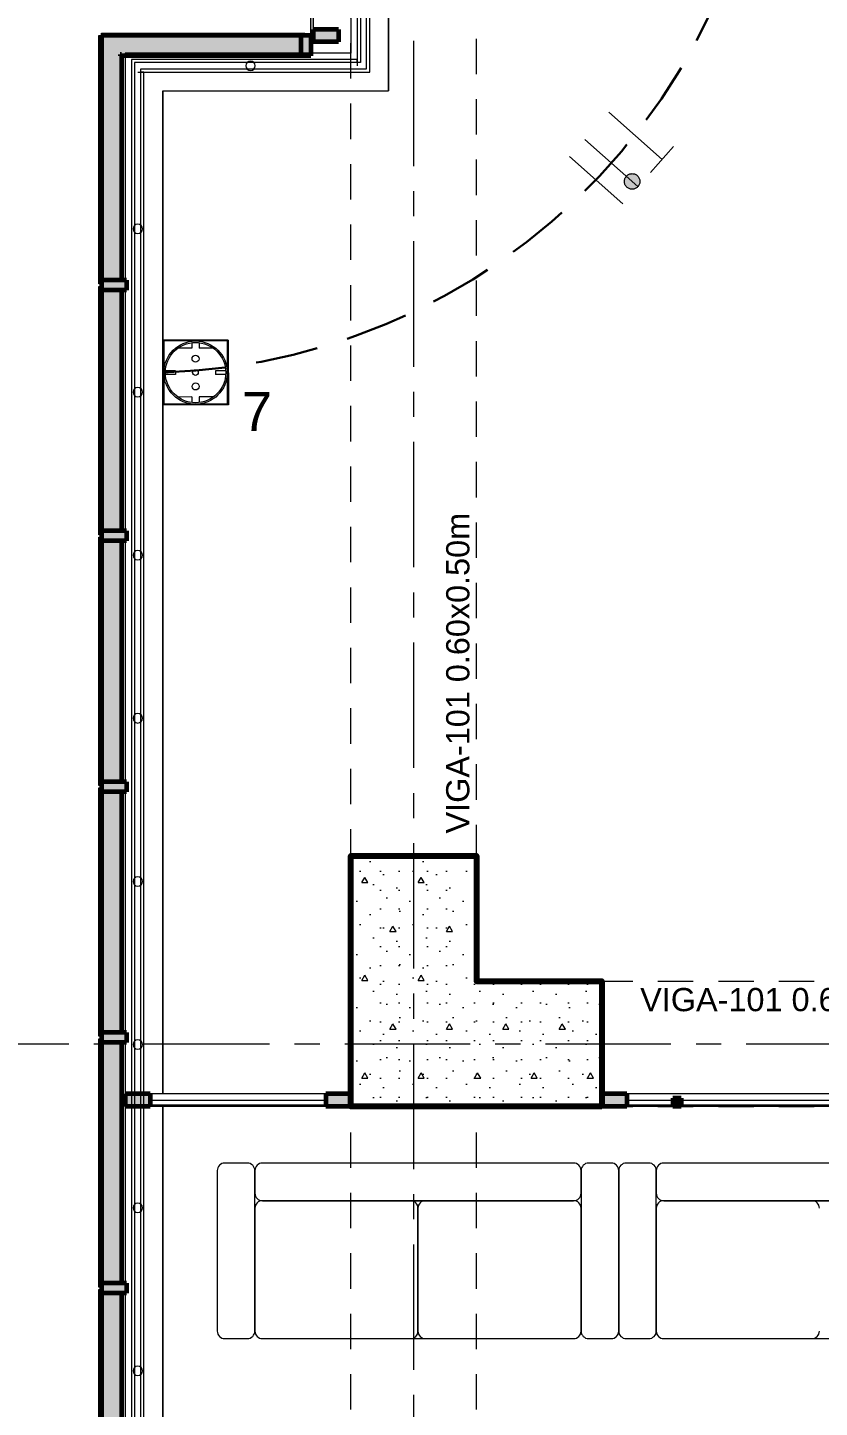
# Model space of a CAD drawing. Header units: inches. Extents: x -19 to 5698, y -728 to 92.
# Drawn here: x 192.78 to 195.94, y 28.5 to 34 of the extents above; entities that cross this region are included whole.
import ezdxf

# ---------------------------------------------------------------- set-up
doc = ezdxf.new("R2010")
doc.units = ezdxf.units.IN
doc.header["$MEASUREMENT"] = 0
doc.set_wipeout_variables(frame=1)
for name, pattern in [('HIDDEN', [0.375, 0.25, -0.125]), ('Hidden Line', [0.195611, 0.141111, -0.0545]), ('Punto & Raya', [0.65, 0.5, -0.075, 0, -0.075]), ('Rayas', [0.282222, 0.141111, -0.141111]), ('RAYITAS', [0.375, 0.25, -0.125]), ('Wipeout_Contour', [1, 0, -1])]:
    doc.linetypes.add(name, pattern=pattern)
doc.layers.get('0').update_dxf_attribs({"color": 61})
for name, color, linetype, lineweight in [('00 conduct tomacorr', 120, 'HIDDEN', 30), ('00 IE LUZ EMERGENCIA', 253, 'Continuous', 0), ('10 REM ACABADOS', 170, 'Continuous', 13), ('T-TECHO-E', 150, 'Continuous', 20), ('TOMACORRIENTE', 22, 'RAYITAS', 9)]:
    doc.layers.add(name, color=color, linetype=linetype, lineweight=lineweight)
for name, color, linetype in [('02 _ ARQ _ ALB _ Ejes Generales', 251, 'Continuous'), ('02 _ ARQ _ ALB _ Mobiliario', 7, 'Continuous'), ('02 _ ARQ _ ZON _ Espacio.3D', 7, 'Continuous'), ('08 _ STR _ EXT _ 06 Columnas', 7, 'Continuous'), ('08 _ STR _ EXT _ 07 Losa Aligerada', 7, 'Continuous'), ('08 _ STR _ EXT _ 09 Vigas', 251, 'Continuous'), ('Acabado - Muros', 7, 'Continuous'), ('Estructura - 04 MURO', 7, 'Continuous'), ('Interior - Escaleras & Barandillas', 7, 'Continuous'), ('Notas - Etiquetas', 7, 'Continuous')]:
    doc.layers.add(name, color=color, linetype=linetype)
doc.styles.add('Annotative', font='arial.ttf')
doc.styles.add('Estilo_Generado_4', font='swisse.ttf')

# ---------------------------------------------------------------- blocks, each defined once
blk = doc.blocks.new('tomacorriente schuko 2+T')
at = {"color": 3}
for p, q in [((-0.1377, -0.0281, -162.36), (-0.1377, -0.1227, -162.36)), ((-0.1377, -0.0281, -162.36), (-0.0441, -0.0281, -162.36)), ((-0.1367, -0.0296, -162.36), (-0.1367, -0.1211, -162.36)), ((-0.1367, -0.0296, -162.36), (-0.1367, -0.1211, -162.36)), ((-0.1367, -0.0296, -162.36), (-0.0452, -0.0296, -162.36)), ((-0.1367, -0.0296, -162.36), (-0.0909, -0.0296, -162.36)), ((-0.0935, -0.0318, -162.36), (-0.0935, -0.0465, -162.36)), ((-0.0909, -0.0296, -162.36), (-0.0452, -0.0296, -162.36)), ((-0.0883, -0.0318, -162.36), (-0.0883, -0.0465, -162.36)), ((-0.0452, -0.0296, -162.36), (-0.0452, -0.1211, -162.36)), ((-0.0452, -0.0296, -162.36), (-0.0452, -0.1211, -162.36)), ((-0.0441, -0.0281, -162.36), (-0.0441, -0.1227, -162.36)), ((-0.1261, -0.0496, -162.36), (-0.1261, -0.0701, -162.36)), ((-0.0935, -0.0465, -162.36), (-0.0883, -0.0465, -162.36)), ((-0.0557, -0.0496, -162.36), (-0.0557, -0.0701, -162.36)), ((-0.1342, -0.0701, -162.36), (-0.1261, -0.0701, -162.36)), ((-0.0557, -0.0701, -162.36), (-0.0476, -0.0701, -162.36)), ((-0.1342, -0.0806, -162.36), (-0.1261, -0.0806, -162.36)), ((-0.1261, -0.0806, -162.36), (-0.1261, -0.1011, -162.36)), ((-0.0557, -0.0806, -162.36), (-0.0476, -0.0806, -162.36)), ((-0.0557, -0.0806, -162.36), (-0.0557, -0.1011, -162.36)), ((-0.0935, -0.1043, -162.36), (-0.0883, -0.1043, -162.36)), ((-0.0935, -0.1043, -162.36), (-0.0935, -0.1189, -162.36)), ((-0.0883, -0.1043, -162.36), (-0.0883, -0.1189, -162.36)), ((-0.1377, -0.1227, -162.36), (-0.0441, -0.1227, -162.36)), ((-0.1367, -0.1211, -162.36), (-0.0452, -0.1211, -162.36)), ((-0.1367, -0.1211, -162.36), (-0.0909, -0.1211, -162.36)), ((-0.0909, -0.1211, -162.36), (-0.0452, -0.1211, -162.36))]:
    blk.add_line(p, q, dxfattribs=at)
for centre, radius in [((-0.0909, -0.0754, -162.36), 0.0457), ((-0.0909, -0.0754, -162.36), 0.0436), ((-0.1109, -0.0754, -162.36), 0.00505), ((-0.091, -0.0755, -162.36), 0.00406), ((-0.0709, -0.0754, -162.36), 0.00505)]:
    blk.add_circle(centre, radius, dxfattribs=at)
blk = doc.blocks.new('a')
at = {"layer": 'TOMACORRIENTE', "ltscale": 0.05}
h = blk.add_hatch(color=4, dxfattribs=at)
edge = h.paths.add_edge_path()
edge.add_arc((0, 0.0752), 0.0211, 0, 360)
at = {"layer": 'TOMACORRIENTE', "color": 4}
for p, q in [((-0.1455, 0.0963), (-0.0515, 0.0963)), ((-0.0985, 0.0963), (-0.0985, -0.0966)), ((0, 0.0963), (0, -0.0963)), ((0.0623, -0.0963), (0.0623, 0.0963))]:
    blk.add_line(p, q, dxfattribs=at)
blk.add_circle((0, 0.0752), 0.0211, dxfattribs=at)
blk = doc.blocks.new('CABLE 3FACE')
at = {"layer": 'T-TECHO-E', "rotation": 59.94170052614085}
blk.add_blockref('a', (0, 0), dxfattribs=at)

msp = doc.modelspace()

# ---------------------------------------------------------------- hatches: boundary and pattern name
at = {"layer": '08 _ STR _ EXT _ 06 Columnas', "linetype": 'Continuous', "lineweight": 9}
h = msp.add_hatch(dxfattribs=at)
h.set_pattern_fill('HORMIGÓN_EN_MASA_0002', style=0, pattern_type=2)
h.set_pattern_definition([(0, (185.00004, 1e-08), (0, 0.3897114), [0.024375, -0.200625]), (0, (185.11254, 0.19486), (0, 0.3897114), [0.024375, -0.200625]), (60, (185.00004, 1e-08), (-0.3375, 0.1948557), [0.024375, -0.200625]), (60, (185.22504, 1e-08), (-0.3375, 0.1948557), [0.024375, -0.200625]), (120, (185.0244, 1e-08), (0.3375, 0.1948557), [0.024375, -0.200625]), (120, (185.2494, 1e-08), (0.3375, 0.1948557), [0.024375, -0.200625]), (0, (185.00004, 0.0375), (0, 0.075), [0, -0.075, 0, -0.1125]), (45, (185.03754, 0.0375), (-0.053033, 0.053033), [0, -0.05625, 0, -0.09375])])
h.paths.add_polyline_path([(195.07, 29.7), (195.07, 30.2), (194.57, 30.2), (194.57, 30.7), (194.07, 30.7), (194.07, 29.7)])
at = {"layer": 'Acabado - Muros', "linetype": 'Continuous', "lineweight": 9}
for points in [[(193.91, 35.165), (193.91, 33.975), (193.92, 33.975), (193.92, 35.165)], [(193.065, 33.97), (193.065, 32.98), (193.075, 32.98), (193.075, 33.97)], [(193.8857, 33.98), (193.075, 33.98), (193.075, 33.97), (193.8857, 33.97)], [(193.065, 32.97), (193.065, 31.98), (193.075, 31.98), (193.075, 32.97)], [(193.065, 31.97), (193.065, 30.98), (193.075, 30.98), (193.075, 31.97)], [(193.065, 30.97), (193.065, 29.98), (193.075, 29.98), (193.075, 30.97)], [(193.065, 29.97), (193.065, 28.98), (193.075, 28.98), (193.075, 29.97)], [(193.065, 28.97), (193.065, 27.98), (193.075, 27.98), (193.075, 28.97)]]:
    msp.add_hatch(color=250, dxfattribs=at).paths.add_polyline_path(points)
at = {"layer": 'Acabado - Muros', "linetype": 'Continuous', "lineweight": 0}
msp.add_hatch(color=254, dxfattribs=at).paths.add_polyline_path([(194.02, 33.995), (193.92, 33.995), (193.92, 33.945), (194.02, 33.945)])

# ---------------------------------------------------------------- linework, layer by layer
at = {"layer": '02 _ ARQ _ ALB _ Ejes Generales', "color": 251, "linetype": 'Punto & Raya', "lineweight": 13, "true_color": 0x636466}
msp.add_line((194.32, 3.05), (194.32, 44.9), dxfattribs=at)
at = {"layer": '02 _ ARQ _ ALB _ Mobiliario', "color": 175, "linetype": 'Continuous', "lineweight": 13}
for p, q in [((193.5372, 29.4443), (193.5372, 28.8043)), ((193.6572, 29.4743), (193.5672, 29.4743)), ((193.6872, 29.4443), (193.6872, 29.3543)), ((193.6872, 28.8043), (193.6872, 29.4443)), ((194.9572, 29.4743), (193.7172, 29.4743)), ((194.9872, 29.3543), (194.9872, 29.4443)), ((194.9872, 29.4443), (194.9872, 28.8043)), ((195.1072, 29.4743), (195.0172, 29.4743)), ((195.1372, 28.8043), (195.1372, 29.4443)), ((195.1372, 29.4443), (195.1372, 28.8043)), ((195.2572, 29.4743), (195.1672, 29.4743)), ((195.2872, 29.4443), (195.2872, 29.3543)), ((195.2872, 28.8043), (195.2872, 29.4443)), ((196.5572, 29.4743), (195.3172, 29.4743)), ((193.6872, 29.2943), (193.6872, 28.8043)), ((193.6872, 29.2943), (193.6872, 28.8043)), ((194.3072, 29.3243), (193.7172, 29.3243)), ((194.9572, 29.3243), (193.7172, 29.3243)), ((193.7172, 29.3243), (194.9572, 29.3243)), ((194.3372, 28.8043), (194.3372, 29.2943)), ((194.3372, 29.2943), (194.3372, 28.8043)), ((194.9572, 29.3243), (194.3672, 29.3243)), ((194.9872, 28.8043), (194.9872, 29.2943)), ((194.9872, 28.8043), (194.9872, 29.2943)), ((195.2872, 29.2943), (195.2872, 28.8043)), ((195.2872, 29.2943), (195.2872, 28.8043)), ((195.9072, 29.3243), (195.3172, 29.3243)), ((196.5572, 29.3243), (195.3172, 29.3243)), ((195.3172, 29.3243), (196.5572, 29.3243)), ((193.5672, 28.7743), (193.6572, 28.7743)), ((193.7172, 28.7743), (194.3072, 28.7743)), ((193.7172, 28.7743), (194.9572, 28.7743)), ((194.3672, 28.7743), (194.9572, 28.7743)), ((195.0172, 28.7743), (195.1072, 28.7743)), ((195.1672, 28.7743), (195.2572, 28.7743)), ((195.3172, 28.7743), (195.9072, 28.7743)), ((195.3172, 28.7743), (196.5572, 28.7743))]:
    msp.add_line(p, q, dxfattribs=at)
for centre, start, end in [((193.5672, 29.4443), 90, 180), ((193.6572, 29.4443), 0, 90), ((193.7172, 29.4443), 90, 180), ((194.9572, 29.4443), 0, 90), ((195.0172, 29.4443), 90, 180), ((195.1072, 29.4443), 0, 90), ((195.1672, 29.4443), 90, 180), ((195.2572, 29.4443), 0, 90), ((195.3172, 29.4443), 90, 180), ((193.7172, 29.3543), 180, 270), ((194.9572, 29.3543), 270, 0), ((195.3172, 29.3543), 180, 270), ((193.7172, 29.2943), 90, 180), ((193.7172, 29.2943), 90, 180), ((194.3072, 29.2943), 0, 90), ((194.3672, 29.2943), 90, 180), ((194.9572, 29.2943), 0, 90), ((194.9572, 29.2943), 0, 90), ((195.3172, 29.2943), 90, 180), ((195.3172, 29.2943), 90, 180), ((195.9072, 29.2943), 0, 90), ((193.5672, 28.8043), 180, 270), ((193.6572, 28.8043), 270, 0), ((193.7172, 28.8043), 180, 270), ((193.7172, 28.8043), 180, 270), ((194.3072, 28.8043), 270, 0), ((194.3672, 28.8043), 180, 270), ((194.9572, 28.8043), 270, 0), ((194.9572, 28.8043), 270, 0), ((195.0172, 28.8043), 180, 270), ((195.1072, 28.8043), 270, 0), ((195.1672, 28.8043), 180, 270), ((195.2572, 28.8043), 270, 0), ((195.3172, 28.8043), 180, 270), ((195.3172, 28.8043), 180, 270), ((195.9072, 28.8043), 270, 0)]:
    msp.add_arc(centre, 0.03, start, end, dxfattribs=at)
at = {"layer": '02 _ ARQ _ ZON _ Espacio.3D', "color": 254, "linetype": 'Continuous', "lineweight": 0, "flags": 128}
for points in [[(201.07, 31.0002), (205.02, 31), (205.02, 39), (201.0699, 39), (201.0698, 39.7505), (196.27, 39.7505), (196.2701, 39.4), (194.57, 39.4), (194.57, 37.7), (194.22, 37.7), (194.22, 33.75), (193.32, 33.75), (193.32, 29.75), (194.07, 29.75), (194.07, 30.7), (194.57, 30.7), (194.57, 30.2), (195.07, 30.2), (195.07, 29.75), (201.07, 29.75)], [(205.02, 18.65), (205.02, 29.6999), (193.32, 29.6999), (193.32, 25.3384), (194.57, 25.3384), (194.57, 25.1632), (193.32, 25.1632), (193.32, 18.6489)]]:
    msp.add_lwpolyline(points, close=True, dxfattribs=at)
at = {"layer": '08 _ STR _ EXT _ 06 Columnas', "color": 7, "linetype": 'Continuous', "lineweight": 80, "flags": 128}
msp.add_lwpolyline([(195.07, 29.7), (194.07, 29.7), (194.07, 30.7), (194.57, 30.7), (194.57, 30.2), (195.07, 30.2)], close=True, dxfattribs=at)
at = {"layer": '08 _ STR _ EXT _ 07 Losa Aligerada', "color": 7, "linetype": 'Rayas', "lineweight": 18, "flags": 128}
msp.add_lwpolyline([(193.22, 11.97, 1.049431), (198.7937, 6.3), (209.6003, 6.3), (209.6003, 6.2005), (214.7981, 6.2005), (214.7981, 7.2), (222.07, 7.2), (222.07, 5.6637), (223.2699, 5.6637), (223.2699, 4.2), (228.3699, 4.2), (228.3699, 5.6637), (229.57, 5.6637), (229.57, 7.2), (236.57, 7.2), (236.57, 14.9999), (236.57, 15.1499), (236.57, 15.1499), (236.57, 15.7999), (236.57, 15.7999), (236.57, 18.1001), (236.57, 20.35), (234.07, 20.35), (231.67, 20.35), (231.67, 22.35), (231.67, 22.6), (231.67, 24.5), (231.67, 24.75), (231.67, 26.75), (236.57, 26.75), (236.57, 29.7), (236.57, 35.2005), (236.57, 39.9), (228.67, 39.9), (223.5529, 39.9), (223.5529, 40.9), (218.9324, 40.9), (218.9324, 39.9), (208.37, 39.9), (208.37, 41.4352), (207.42, 41.4352), (207.42, 42.9), (202.22, 42.9), (202.22, 41.4352), (201.2699, 41.4352), (201.2699, 39.9), (196.2701, 39.9), (196.2701, 41.1), (192.8701, 41.1), (192.8701, 37.7), (194.07, 37.7), (194.07, 33.9), (193.17, 33.9), (193.17, 21.2663), (193.22, 21.2663)], format="xyb", close=True, dxfattribs=at)
at = {"layer": '08 _ STR _ EXT _ 07 Losa Aligerada', "color": 7, "linetype": 'Continuous', "lineweight": 18, "flags": 128}
msp.add_lwpolyline([(208.37, 42.6544), (207.42, 42.6544), (207.42, 42.9), (202.22, 42.9), (202.22, 42.6544), (201.2699, 42.6544), (201.2699, 39.9), (196.1201, 39.9), (196.1201, 40.95), (193.0201, 40.95), (193.0201, 37.7), (194.1639, 37.7), (194.1639, 33.9), (193.17, 33.9), (193.17, 23.8932), (193.17, 6.3), (212.718, 6.3)], dxfattribs=at)
at = {"layer": '08 _ STR _ EXT _ 09 Vigas', "color": 251, "linetype": 'Hidden Line', "lineweight": 13, "true_color": 0x636466}
for p, q in [((194.57, 30.2), (194.57, 39.4)), ((194.57, 30.2), (201.07, 30.2)), ((194.07, 17.4), (194.07, 29.7)), ((194.57, 17.4), (194.57, 29.7)), ((194.57, 29.7), (215.07, 29.7))]:
    msp.add_line(p, q, dxfattribs=at)
at = {"layer": 'Acabado - Muros', "color": 7, "linetype": 'Continuous', "lineweight": 60}
for p, q in [((193.075, 33.97), (193.075, 33.895)), ((193.15, 33.97), (193.075, 33.97)), ((193.8707, 33.97), (193.15, 33.97)), ((193.9107, 33.97), (193.8707, 33.97)), ((193.92, 33.995), (193.92, 33.945)), ((194.02, 33.995), (193.92, 33.995)), ((194.02, 33.995), (194.02, 33.945)), ((193.075, 33.895), (193.075, 32.995)), ((194.02, 33.945), (193.92, 33.945)), ((193.075, 32.995), (193.075, 32.955)), ((193.075, 32.955), (193.075, 31.995)), ((193.075, 31.995), (193.075, 31.955)), ((193.075, 31.955), (193.075, 30.995)), ((193.075, 30.995), (193.075, 30.955)), ((193.075, 30.955), (193.075, 29.995)), ((193.075, 29.995), (193.075, 29.955)), ((193.075, 29.955), (193.075, 28.995)), ((194.07, 29.75), (194.07, 29.7)), ((195.07, 29.75), (195.07, 29.7)), ((193.075, 28.995), (193.075, 28.955)), ((193.075, 28.955), (193.075, 27.995))]:
    msp.add_line(p, q, dxfattribs=at)
at = {"layer": 'Acabado - Muros', "color": 7, "linetype": 'Continuous', "lineweight": 13, "flags": 128}
for points in [[(193.91, 35.165), (193.92, 35.165), (193.92, 33.975), (193.91, 33.975)], [(193.065, 33.97), (193.075, 33.97), (193.075, 32.98), (193.065, 32.98)], [(193.8857, 33.98), (193.8857, 33.97), (193.075, 33.97), (193.075, 33.98)], [(193.065, 32.97), (193.075, 32.97), (193.075, 31.98), (193.065, 31.98)], [(193.065, 31.97), (193.075, 31.97), (193.075, 30.98), (193.065, 30.98)], [(193.065, 30.97), (193.075, 30.97), (193.075, 29.98), (193.065, 29.98)], [(193.065, 29.97), (193.075, 29.97), (193.075, 28.98), (193.065, 28.98)], [(193.065, 28.97), (193.075, 28.97), (193.075, 27.98), (193.065, 27.98)]]:
    msp.add_lwpolyline(points, close=True, dxfattribs=at)

# ---------------------------------------------------------------- block references
at = {"layer": '00 conduct tomacorr', "xscale": 1.47256122672843, "yscale": 1.47256122672843, "zscale": 1.47256122672843, "rotation": 168.4913659296363}
msp.add_blockref('CABLE 3FACE', (195.108, 33.4622, 0.0002), dxfattribs=at)

# ---------------------------------------------------------------- texts
at = {"layer": '00 IE LUZ EMERGENCIA', "style": 'Annotative'}
msp.add_attdef('7', (193.6345, 32.393, 0), '', height=0.1562, dxfattribs=at)
at = {"layer": 'Notas - Etiquetas', "color": 171, "linetype": 'Continuous', "lineweight": 13, "insert": (194.5433, 30.7886), "char_height": 0.0925, "attachment_point": 7, "rotation": 90, "style": 'Estilo_Generado_4'}
msp.add_mtext('\\A1;{\\pql;\\fSwis721 Ex BT|b0|i0|c0|p34;VIGA-101\\fSwis721 Ex BT|b0|i0|c0|p34; \\fSwis721 Ex BT|b0|i0|c0|p34;0.60\\fSwis721 Ex BT|b0|i0|c0|p34;x\\fSwis721 Ex BT|b0|i0|c0|p34;0.50\\fSwis721 Ex BT|b0|i0|c0|p34;m}', dxfattribs=at)
at = {"layer": 'Notas - Etiquetas', "color": 171, "linetype": 'Continuous', "lineweight": 13, "insert": (195.2229, 30.1724), "char_height": 0.0925, "attachment_point": 1, "style": 'Estilo_Generado_4'}
msp.add_mtext('\\A1;{\\pql;\\fSwis721 Ex BT|b0|i0|c0|p34;VIGA-101\\fSwis721 Ex BT|b0|i0|c0|p34; \\fSwis721 Ex BT|b0|i0|c0|p34;0.60\\fSwis721 Ex BT|b0|i0|c0|p34;x\\fSwis721 Ex BT|b0|i0|c0|p34;0.50\\fSwis721 Ex BT|b0|i0|c0|p34;m}', dxfattribs=at)

# ---------------------------------------------------------------- next in the draw order: wipeouts: each hides what was drawn before it
at = {"color": 254, "linetype": 'Wipeout_Contour', "lineweight": 0, "ltscale": 9717.888916}
msp.add_wipeout([(195.37, 29.75), (195.37, 29.733), (195.3865, 29.733), (195.3865, 29.7), (197.52, 29.7), (197.52, 29.75)], dxfattribs=at).dxf.layer = 'Acabado - Muros'
at = {"color": 254, "linetype": 'Wipeout_Contour', "lineweight": 0, "ltscale": 4849.738015}
msp.add_wipeout([(193.32, 33.9), (193.17, 33.9), (193.32, 33.75)], dxfattribs=at).dxf.layer = 'Estructura - 04 MURO'
at = {"color": 254, "linetype": 'Wipeout_Contour', "lineweight": 0, "ltscale": 4852.437439}
msp.add_wipeout([(194.22, 33.9), (194.07, 33.9), (194.22, 33.75)], dxfattribs=at).dxf.layer = 'Estructura - 04 MURO'

# ---------------------------------------------------------------- next in the draw order: wipeouts: each hides what was drawn before it
at = {"color": 254, "linetype": 'Wipeout_Contour', "lineweight": 0, "ltscale": 9711.304437}
msp.add_wipeout([(195.17, 29.75), (195.17, 29.7), (195.3535, 29.7), (195.3535, 29.733), (195.37, 29.733), (195.37, 29.75)], dxfattribs=at).dxf.layer = 'Acabado - Muros'
at = {"color": 254, "linetype": 'Wipeout_Contour', "lineweight": 0, "ltscale": 4850.563769}
msp.add_wipeout([(193.32, 33.75), (193.17, 33.9), (193.17, 33.75)], dxfattribs=at).dxf.layer = 'Estructura - 04 MURO'
at = {"color": 254, "linetype": 'Wipeout_Contour', "lineweight": 0, "ltscale": 4853.263206}
msp.add_wipeout([(194.07, 33.9), (194.07, 33.75), (194.22, 33.75)], dxfattribs=at).dxf.layer = 'Estructura - 04 MURO'

# ---------------------------------------------------------------- next in the draw order: hatches: boundary and pattern name
at = {"layer": 'Acabado - Muros', "linetype": 'Continuous', "lineweight": 13}
msp.add_hatch(color=253, dxfattribs=at).paths.add_polyline_path([(193.15, 33.97), (193.075, 33.97), (193.075, 33.895), (193.15, 33.895)])

# ---------------------------------------------------------------- next in the draw order: linework, layer by layer
at = {"layer": 'Acabado - Muros', "color": 7, "linetype": 'Continuous', "lineweight": 60}
for p, q in [((193.155, 33.895), (193.15, 33.895)), ((193.15, 33.895), (193.15, 33.89))]:
    msp.add_line(p, q, dxfattribs=at)
at = {"layer": 'Acabado - Muros', "color": 251, "linetype": 'Continuous', "lineweight": 13, "flags": 128}
for points in [[(197.52, 29.75), (195.37, 29.75), (195.17, 29.75)], [(195.3535, 29.7), (195.17, 29.7)], [(197.52, 29.7), (195.3865, 29.7)]]:
    msp.add_lwpolyline(points, dxfattribs=at)
at = {"layer": 'Estructura - 04 MURO', "color": 7, "linetype": 'Continuous', "lineweight": 13, "flags": 128}
for points in [[(193.17, 33.9), (193.32, 33.9)], [(194.22, 33.75), (194.22, 33.9)]]:
    msp.add_lwpolyline(points, dxfattribs=at)
at = {"layer": 'Interior - Escaleras & Barandillas', "color": 161, "linetype": 'Continuous', "lineweight": 13}
for p, q in [((193.195, 33.875), (193.195, 33.825)), ((193.22, 33.875), (193.195, 33.875)), ((193.2325, 33.875), (193.22, 33.875)), ((194.145, 33.85), (194.145, 33.8625)), ((194.145, 33.825), (194.145, 33.85)), ((193.195, 33.825), (193.195, 33.8)), ((193.195, 33.8), (193.195, 33.7875)), ((193.22, 33.825), (193.2325, 33.825)), ((193.245, 33.825), (193.2325, 33.825)), ((193.245, 33.8), (193.245, 33.825)), ((193.245, 33.7875), (193.245, 33.8))]:
    msp.add_line(p, q, dxfattribs=at)

# ---------------------------------------------------------------- next in the draw order: wipeouts: each hides what was drawn before it
at = {"color": 254, "linetype": 'Wipeout_Contour', "lineweight": 0, "ltscale": 6466.554075}
msp.add_wipeout([(193.17, 33.75), (193.17, 25.3384), (193.32, 25.3384), (193.32, 33.75)], dxfattribs=at).dxf.layer = 'Estructura - 04 MURO'

# ---------------------------------------------------------------- next in the draw order: hatches: boundary and pattern name
at = {"layer": 'Acabado - Muros', "linetype": 'Continuous', "lineweight": 13}
for points in [[(193.075, 32.995), (193.155, 32.995), (193.155, 33.895), (193.075, 33.895)], [(193.075, 31.995), (193.155, 31.995), (193.155, 32.955), (193.075, 32.955)], [(193.075, 30.995), (193.155, 30.995), (193.155, 31.955), (193.075, 31.955)], [(193.075, 29.995), (193.155, 29.995), (193.155, 30.955), (193.075, 30.955)], [(193.075, 28.995), (193.155, 28.995), (193.155, 29.955), (193.075, 29.955)], [(193.075, 27.995), (193.155, 27.995), (193.155, 28.955), (193.075, 28.955)]]:
    msp.add_hatch(color=253, dxfattribs=at).paths.add_polyline_path(points)
at = {"layer": 'Acabado - Muros', "linetype": 'Continuous', "lineweight": 0}
for points in [[(193.175, 32.995), (193.075, 32.995), (193.075, 32.955), (193.175, 32.955)], [(193.175, 31.995), (193.075, 31.995), (193.075, 31.955), (193.175, 31.955)], [(193.175, 30.995), (193.075, 30.995), (193.075, 30.955), (193.175, 30.955)], [(193.175, 29.995), (193.075, 29.995), (193.075, 29.955), (193.175, 29.955)], [(193.175, 28.995), (193.075, 28.995), (193.075, 28.955), (193.175, 28.955)]]:
    msp.add_hatch(color=254, dxfattribs=at).paths.add_polyline_path(points)

# ---------------------------------------------------------------- next in the draw order: linework, layer by layer
at = {"layer": '02 _ ARQ _ ALB _ Ejes Generales', "color": 251, "linetype": 'Punto & Raya', "lineweight": 13, "true_color": 0x636466}
msp.add_line((190.8454, 29.95), (239.57, 29.95), dxfattribs=at)
at = {"layer": 'Acabado - Muros', "color": 7, "linetype": 'Continuous', "lineweight": 60}
for p, q in [((193.155, 33.895), (193.155, 32.995)), ((193.155, 32.995), (193.075, 32.995)), ((193.175, 32.995), (193.155, 32.995)), ((193.175, 32.995), (193.175, 32.955)), ((193.155, 32.955), (193.075, 32.955)), ((193.175, 32.955), (193.155, 32.955)), ((193.155, 32.955), (193.155, 31.995)), ((193.155, 31.995), (193.075, 31.995)), ((193.175, 31.995), (193.155, 31.995)), ((193.175, 31.995), (193.175, 31.955)), ((193.155, 31.955), (193.075, 31.955)), ((193.175, 31.955), (193.155, 31.955)), ((193.155, 31.955), (193.155, 30.995)), ((193.155, 30.995), (193.075, 30.995)), ((193.175, 30.995), (193.155, 30.995)), ((193.175, 30.995), (193.175, 30.955)), ((193.155, 30.955), (193.075, 30.955)), ((193.175, 30.955), (193.155, 30.955)), ((193.155, 30.955), (193.155, 29.995)), ((193.155, 29.995), (193.075, 29.995)), ((193.175, 29.995), (193.155, 29.995)), ((193.175, 29.995), (193.175, 29.955)), ((193.155, 29.955), (193.075, 29.955)), ((193.175, 29.955), (193.155, 29.955)), ((193.155, 29.955), (193.155, 28.995)), ((193.17, 29.75), (193.17, 29.7)), ((193.155, 28.995), (193.075, 28.995)), ((193.155, 28.955), (193.075, 28.955)), ((193.175, 28.995), (193.155, 28.995)), ((193.175, 28.955), (193.155, 28.955)), ((193.155, 28.955), (193.155, 27.995)), ((193.175, 28.995), (193.175, 28.955))]:
    msp.add_line(p, q, dxfattribs=at)
at = {"layer": 'Estructura - 04 MURO', "color": 7, "linetype": 'Continuous', "lineweight": 13, "flags": 128}
for points in [[(193.17, 33.9), (193.17, 25.3384)], [(193.32, 25.3384), (193.32, 33.75)]]:
    msp.add_lwpolyline(points, dxfattribs=at)
at = {"layer": 'Interior - Escaleras & Barandillas', "color": 161, "linetype": 'Continuous', "lineweight": 13}
for p, q in [((193.2075, 33.8625), (193.2075, 25.3932)), ((193.2075, 33.8625), (193.2075, 25.3932)), ((193.2075, 33.8625), (193.2075, 25.3932)), ((193.195, 33.7875), (193.195, 25.3932)), ((193.2325, 25.3932), (193.2325, 33.8375)), ((193.2325, 25.3932), (193.2325, 33.8375)), ((193.2325, 25.3932), (193.2325, 33.8375)), ((193.245, 25.3932), (193.245, 33.7875))]:
    msp.add_line(p, q, dxfattribs=at)
at = {"layer": 'Interior - Escaleras & Barandillas', "color": 161, "linetype": 'Continuous', "lineweight": 13, "flags": 128}
for points in [[(193.2388, 33.1995, 1), (193.2013, 33.1995, 1)], [(193.2388, 32.5489, 1), (193.2013, 32.5489, 1)], [(193.2388, 31.8984, 1), (193.2013, 31.8984, 1)], [(193.2388, 31.2479, 1), (193.2013, 31.2479, 1)], [(193.2388, 30.5974, 1), (193.2013, 30.5974, 1)], [(193.2388, 29.9469, 1), (193.2013, 29.9469, 1)], [(193.2388, 29.2963, 1), (193.2013, 29.2963, 1)], [(193.2388, 28.6458, 1), (193.2013, 28.6458, 1)]]:
    msp.add_lwpolyline(points, format="xyb", close=True, dxfattribs=at)

# ---------------------------------------------------------------- next in the draw order: block references
at = {"layer": '10 REM ACABADOS', "xscale": 2.759423129612763, "yscale": 2.759423129612763, "zscale": 2.759423129612763, "rotation": 270.0990031473628}
msp.add_blockref('tomacorriente schuko 2+T', (193.659, 32.3759, 448.0201), dxfattribs=at)

# ---------------------------------------------------------------- next in the draw order: wipeouts: each hides what was drawn before it
at = {"color": 254, "linetype": 'Wipeout_Contour', "lineweight": 0, "ltscale": 6474.610459}
msp.add_wipeout([(195.17, 29.705), (195.3535, 29.705), (195.3535, 29.725), (195.17, 29.725)], dxfattribs=at).dxf.layer = 'Acabado - Muros'
at = {"color": 254, "linetype": 'Wipeout_Contour', "lineweight": 0, "ltscale": 6479.37561}
msp.add_wipeout([(195.3865, 29.705), (197.52, 29.705), (197.52, 29.725), (195.3865, 29.725)], dxfattribs=at).dxf.layer = 'Acabado - Muros'

# ---------------------------------------------------------------- next in the draw order: hatches: boundary and pattern name
at = {"layer": 'Acabado - Muros', "linetype": 'Continuous', "lineweight": 0}
for points in [[(195.17, 29.7), (195.17, 29.75), (195.07, 29.75), (195.07, 29.7)], [(195.3535, 29.733), (195.3535, 29.7), (195.3865, 29.7), (195.3865, 29.733)]]:
    msp.add_hatch(color=254, dxfattribs=at).paths.add_polyline_path(points)

# ---------------------------------------------------------------- next in the draw order: linework, layer by layer
at = {"layer": 'Acabado - Muros', "color": 7, "linetype": 'Continuous', "lineweight": 60}
for p, q in [((195.17, 29.75), (195.07, 29.75)), ((195.17, 29.75), (195.17, 29.7)), ((195.3535, 29.733), (195.3535, 29.7)), ((195.3865, 29.733), (195.3535, 29.733)), ((195.3865, 29.733), (195.3865, 29.7)), ((195.17, 29.7), (195.07, 29.7)), ((195.3865, 29.7), (195.3535, 29.7))]:
    msp.add_line(p, q, dxfattribs=at)
at = {"layer": 'Acabado - Muros', "color": 7, "linetype": 'Continuous', "lineweight": 13, "flags": 128}
for points in [[(195.17, 29.705), (195.17, 29.725), (195.3535, 29.725), (195.3535, 29.705)], [(195.3865, 29.705), (195.3865, 29.725), (197.52, 29.725), (197.52, 29.705)]]:
    msp.add_lwpolyline(points, close=True, dxfattribs=at)

# ---------------------------------------------------------------- next in the draw order: wipeouts: each hides what was drawn before it
at = {"color": 254, "linetype": 'Wipeout_Contour', "lineweight": 0, "ltscale": 6468.045308}
msp.add_wipeout([(193.27, 29.7), (193.97, 29.7), (193.97, 29.75), (193.27, 29.75)], dxfattribs=at).dxf.layer = 'Acabado - Muros'
at = {"color": 254, "linetype": 'Wipeout_Contour', "lineweight": 0, "ltscale": 6468.667502}
msp.add_wipeout([(193.32, 33.75), (194.07, 33.75), (194.07, 33.9), (193.32, 33.9)], dxfattribs=at).dxf.layer = 'Estructura - 04 MURO'

# ---------------------------------------------------------------- next in the draw order: hatches: boundary and pattern name
at = {"layer": 'Acabado - Muros', "linetype": 'Continuous', "lineweight": 13}
msp.add_hatch(color=253, dxfattribs=at).paths.add_polyline_path([(193.15, 33.97), (193.15, 33.89), (193.8707, 33.89), (193.8707, 33.97)])
at = {"layer": 'Acabado - Muros', "linetype": 'Continuous', "lineweight": 0}
msp.add_hatch(color=254, dxfattribs=at).paths.add_polyline_path([(193.8707, 33.89), (193.9107, 33.89), (193.9107, 33.97), (193.8707, 33.97)])

# ---------------------------------------------------------------- next in the draw order: linework, layer by layer
at = {"layer": 'Acabado - Muros', "color": 7, "linetype": 'Continuous', "lineweight": 60}
for p, q in [((193.8707, 33.97), (193.8707, 33.89)), ((193.9107, 33.97), (193.9107, 33.89)), ((193.8707, 33.89), (193.15, 33.89)), ((193.9107, 33.89), (193.8707, 33.89))]:
    msp.add_line(p, q, dxfattribs=at)
at = {"layer": 'Acabado - Muros', "color": 251, "linetype": 'Continuous', "lineweight": 13, "flags": 128}
for points in [[(193.97, 29.75), (193.27, 29.75)], [(193.97, 29.7), (193.27, 29.7)]]:
    msp.add_lwpolyline(points, dxfattribs=at)
at = {"layer": 'Estructura - 04 MURO', "color": 7, "linetype": 'Continuous', "lineweight": 13, "flags": 128}
for points in [[(194.07, 33.9), (193.32, 33.9)], [(193.32, 33.75), (194.22, 33.75)]]:
    msp.add_lwpolyline(points, dxfattribs=at)
at = {"layer": 'Interior - Escaleras & Barandillas', "color": 161, "linetype": 'Continuous', "lineweight": 13}
for p, q in [((194.1075, 33.8625), (193.2075, 33.8625)), ((194.1075, 33.8625), (193.2075, 33.8625)), ((194.1075, 33.8625), (193.2075, 33.8625)), ((194.095, 33.8625), (194.095, 33.85)), ((193.2325, 33.8375), (194.1325, 33.8375)), ((193.2325, 33.8375), (194.1325, 33.8375)), ((193.2325, 33.8375), (194.1325, 33.8375)), ((193.2325, 33.825), (194.0575, 33.825)), ((194.0575, 33.825), (194.07, 33.825)), ((194.07, 33.825), (194.095, 33.825)), ((194.095, 33.825), (194.145, 33.825))]:
    msp.add_line(p, q, dxfattribs=at)
at = {"layer": 'Interior - Escaleras & Barandillas', "color": 161, "linetype": 'Continuous', "lineweight": 13, "flags": 128}
msp.add_lwpolyline([(193.67, 33.8312, 1), (193.67, 33.8687, 1)], format="xyb", close=True, dxfattribs=at)

# ---------------------------------------------------------------- next in the draw order: wipeouts: each hides what was drawn before it
at = {"color": 254, "linetype": 'Wipeout_Contour', "lineweight": 0, "ltscale": 6468.044572}
msp.add_wipeout([(193.27, 29.705), (193.97, 29.705), (193.97, 29.725), (193.27, 29.725)], dxfattribs=at).dxf.layer = 'Acabado - Muros'
at = {"color": 254, "linetype": 'Wipeout_Contour', "lineweight": 0, "ltscale": 6470.641547}
msp.add_wipeout([(194.22, 33.9), (194.22, 37.7), (194.07, 37.7), (194.07, 33.9)], dxfattribs=at).dxf.layer = 'Estructura - 04 MURO'

# ---------------------------------------------------------------- next in the draw order: hatches: boundary and pattern name
at = {"layer": 'Acabado - Muros', "linetype": 'Continuous', "lineweight": 0}
for points in [[(193.27, 29.7), (193.27, 29.75), (193.17, 29.75), (193.17, 29.7)], [(193.97, 29.7), (194.07, 29.7), (194.07, 29.75), (193.97, 29.75)]]:
    msp.add_hatch(color=254, dxfattribs=at).paths.add_polyline_path(points)

# ---------------------------------------------------------------- next in the draw order: linework, layer by layer
at = {"layer": '00 conduct tomacorr'}
msp.add_arc((193.2444, 35.1192, -0.0002), 2.4937, 271.7378, 7.804, dxfattribs=at)
at = {"layer": '08 _ STR _ EXT _ 09 Vigas', "color": 251, "linetype": 'Hidden Line', "lineweight": 13, "true_color": 0x636466}
msp.add_line((194.07, 29.7), (194.07, 39.9), dxfattribs=at)
at = {"layer": 'Acabado - Muros', "color": 7, "linetype": 'Continuous', "lineweight": 60}
for p, q in [((193.27, 29.75), (193.17, 29.75)), ((193.27, 29.75), (193.27, 29.7)), ((193.97, 29.75), (193.97, 29.7)), ((194.07, 29.75), (193.97, 29.75)), ((193.27, 29.7), (193.17, 29.7)), ((194.07, 29.7), (193.97, 29.7))]:
    msp.add_line(p, q, dxfattribs=at)
at = {"layer": 'Acabado - Muros', "color": 7, "linetype": 'Continuous', "lineweight": 13, "flags": 128}
msp.add_lwpolyline([(193.27, 29.705), (193.27, 29.725), (193.97, 29.725), (193.97, 29.705)], close=True, dxfattribs=at)
at = {"layer": 'Estructura - 04 MURO', "color": 7, "linetype": 'Continuous', "lineweight": 13, "flags": 128}
for points in [[(194.07, 37.7), (194.07, 33.9)], [(194.22, 33.9), (194.22, 37.7)]]:
    msp.add_lwpolyline(points, dxfattribs=at)
at = {"layer": 'Interior - Escaleras & Barandillas', "color": 161, "linetype": 'Continuous', "lineweight": 13}
for p, q in [((194.095, 37.7), (194.095, 33.8625)), ((194.1075, 37.7), (194.1075, 33.8625)), ((194.1075, 37.7), (194.1075, 33.8625)), ((194.1075, 37.7), (194.1075, 33.8625)), ((194.1325, 33.8375), (194.1325, 37.7)), ((194.1325, 33.8375), (194.1325, 37.7)), ((194.1325, 33.8375), (194.1325, 37.7)), ((194.145, 33.8625), (194.145, 37.7)), ((194.0575, 33.875), (193.2325, 33.875)), ((194.07, 33.875), (194.0575, 33.875)), ((194.095, 33.875), (194.07, 33.875)), ((194.095, 33.8625), (194.095, 33.875))]:
    msp.add_line(p, q, dxfattribs=at)

doc.saveas('drawing.dxf')
